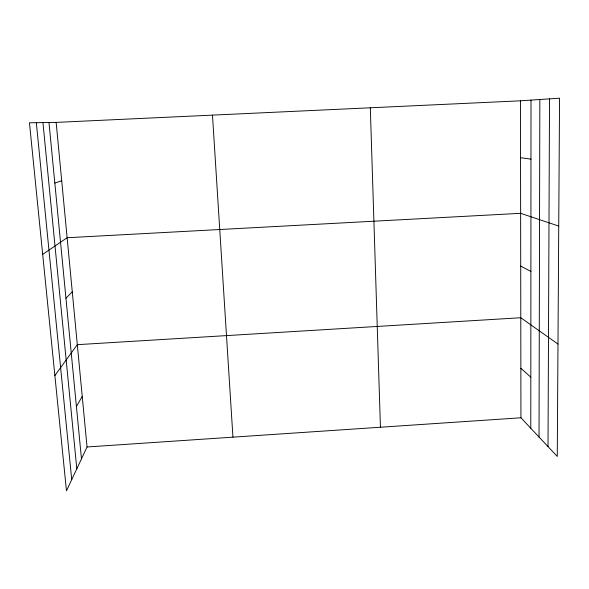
<?xml version="1.0" encoding="UTF-8"?>
<svg xmlns="http://www.w3.org/2000/svg" width="589" height="589" viewBox="0 0 589 589"><rect width="100%" height="100%" fill="white"/><g stroke="black" fill="none" stroke-linecap="round" stroke-linejoin="round"><path stroke-width="0.88" d="M530.792 428.269L531.006 100.108M539.023 437.031L539.841 99.519M548.013 446.595L549.53 98.864M56.146 122.394L87.047 446.977L66.469 490.806L29.45 122.792L56.146 122.394L520.47 100.815L559.55 98.194L557.268 456.438L520.934 417.778L520.47 100.815M76.423 406.528L82.232 396.382M54.873 375.561L77.306 344.668L520.786 317.736L557.982 344.057M65.953 298.262L72.27 291.805M42.688 254.367L67.131 237.735L520.632 213.314L558.733 226.073M54.829 183.091L61.705 180.742M87.047 446.977L520.934 417.778M520.551 157.705L530.969 159.126M520.713 266.095L530.895 271.419M520.86 368.287L530.829 377.137M36.319 122.689L71.725 479.615M42.938 122.593L76.813 468.763M48.968 122.497L81.473 458.846M212.474 115.127L232.942 437.156M370.312 107.794L380.435 427.231"/></g></svg>
